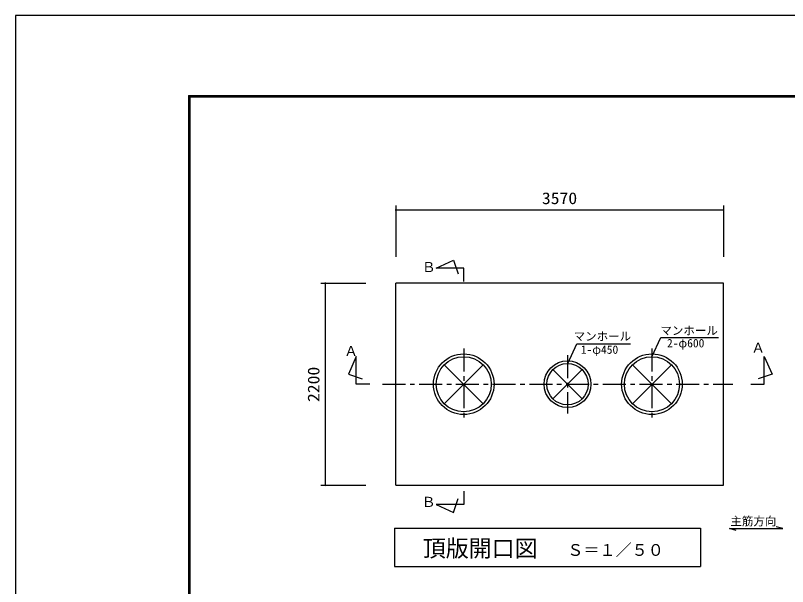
# Model space of a CAD drawing. Units: millimetres, scale not verified. Extents: x -14850 to 14850, y -10500 to 10500.
# Drawn here: x -14850 to -6441, y 4282 to 10500 of the extents above; entities that cross this region are included whole.
import ezdxf
from ezdxf.enums import TextEntityAlignment as Align

# ---------------------------------------------------------------- set-up
doc = ezdxf.new("R2010")
doc.units = ezdxf.units.MM
doc.header["$LTSCALE"] = 50
doc.linetypes.add('CHAIN1', pattern=[8, 5, -1, 1, -1])
for name, color, linetype, lineweight in [('0-0_機器', 2, 'Continuous', 25), ('0-1_空気管', 3, 'Continuous', 25), ('0-2_躯体', 4, 'Continuous', 25), ('0-3_水管', 3, 'Continuous', 25), ('0-5_製作', 5, 'Continuous', 25), ('0-7_図面枠', 7, 'Continuous', 25), ('0-8_Axis_waku', 7, 'Continuous', 25)]:
    doc.layers.add(name, color=color, linetype=linetype, lineweight=lineweight)
doc.styles.add('ＭＳ ゴシック', font='')
doc.styles.get('ＭＳ ゴシック').set_extended_font_data('MS Gothic')

msp = doc.modelspace()

# ---------------------------------------------------------------- linework, layer by layer
at = {"layer": '0-0_機器', "color": 3}
for p, q in [((-9967.9, 7603.53), (-9967.9, 7749.89)), ((-9967.9, 5321.43), (-9967.9, 5175.07)), ((-9967.9, 5175.07), (-10269.39, 5175.07))]:
    msp.add_line(p, q, dxfattribs=at)
at = {"layer": '0-0_機器'}
for p, q in [((-7137.89, 7584.66), (-10707.89, 7584.66)), ((-10707.89, 5384.66), (-10707.89, 7584.66)), ((-7137.89, 5384.66), (-7137.89, 7584.66)), ((-10707.89, 5384.66), (-7137.89, 5384.66))]:
    msp.add_line(p, q, dxfattribs=at)
at = {"layer": '0-0_機器', "color": 3}
for points in [[(-9967.9, 7749.89), (-10269.39, 7749.89), (-10079.06, 7836.41), (-10027.16, 7685.01)], [(-10991.34, 6484.66), (-11137.7, 6484.66), (-11137.7, 6786.16), (-11224.21, 6595.83), (-11072.82, 6543.92)], [(-6842.58, 6484.66), (-6696.22, 6484.66), (-6696.22, 6786.16), (-6609.7, 6595.83), (-6761.1, 6543.93)], [(-10269.39, 5175.07), (-10079.06, 5088.55), (-10027.16, 5239.95)]]:
    msp.add_lwpolyline(points, dxfattribs=at)
at = {"layer": '0-1_空気管', "color": 4}
for p, q in [((-7917.89, 6784.66), (-7820.67, 6994.63)), ((-7820.67, 6994.63), (-7193.39, 6994.63)), ((-8833.91, 6709.63), (-8734.51, 6924.3)), ((-8734.51, 6924.3), (-8150.64, 6924.3))]:
    msp.add_line(p, q, dxfattribs=at)
at = {"layer": '0-1_空気管', "linetype": 'CHAIN1'}
for p, q in [((-9967.89, 6873.28), (-9967.89, 6093.71)), ((-7917.89, 6873.28), (-7917.89, 6093.71)), ((-8837.89, 6800.03), (-8837.89, 6166.96)), ((-10852.76, 6484.66), (-7037.01, 6484.66))]:
    msp.add_line(p, q, dxfattribs=at)
at = {"layer": '0-1_空気管'}
for p, q in [((-10179.78, 6272.77), (-9755.76, 6696.79)), ((-10179.68, 6696.45), (-9755.76, 6272.53)), ((-8996.99, 6643.76), (-8678.79, 6325.57)), ((-8996.99, 6325.56), (-8678.8, 6643.76)), ((-8129.78, 6272.77), (-7705.76, 6696.79)), ((-8129.68, 6696.45), (-7705.76, 6272.53))]:
    msp.add_line(p, q, dxfattribs=at)
for centre, radius in [((-9967.89, 6484.66), 330), ((-7917.89, 6484.66), 330), ((-9967.89, 6484.66), 300), ((-8837.89, 6484.66), 255), ((-7917.89, 6484.66), 300), ((-8837.89, 6484.66), 225)]:
    msp.add_circle(centre, radius, dxfattribs=at)
at = {"layer": '0-2_躯体', "color": 3}
msp.add_lwpolyline([(-7002.13, 4893.74), (-7074.57, 4913.15), (-6491.05, 4913.15), (-6563.5, 4932.56)], dxfattribs=at)
at = {"layer": '0-3_水管'}
for p, q in [((-10722.16, 4916.28), (-7388.83, 4916.28)), ((-7388.83, 4916.28), (-7388.83, 4499.61))]:
    msp.add_line(p, q, dxfattribs=at)
msp.add_lwpolyline([(-10722.16, 4916.28), (-10722.16, 4499.61), (-7388.83, 4499.61)], dxfattribs=at)
at = {"layer": '0-5_製作', "color": 2}
for p, q in [((-10707.89, 8432.05), (-10707.89, 7873.13)), ((-7137.89, 8432.05), (-7137.89, 7873.13)), ((-10707.89, 8382.05), (-7137.89, 8382.05)), ((-11525.48, 7584.66), (-11034.37, 7584.66)), ((-11475.48, 7584.66), (-11475.48, 5384.66)), ((-11525.48, 5384.66), (-11034.37, 5384.66))]:
    msp.add_line(p, q, dxfattribs=at)
at = {"layer": '0-5_製作'}
for points in [[(-10709.15, 8391.97), (-10717.89, 8382.05), (-10710.38, 8391.74)], [(-10709.15, 8391.97), (-10707.89, 8382.05), (-10717.89, 8382.05)], [(-10710.38, 8391.74), (-10717.89, 8382.05), (-10717.87, 8382.68)], [(-10707.89, 8382.05), (-10717.82, 8380.8), (-10717.89, 8382.05)], [(-10710.38, 8391.74), (-10717.87, 8382.68), (-10711.58, 8391.35)], [(-10711.58, 8391.35), (-10717.87, 8382.68), (-10717.72, 8383.92)], [(-10707.89, 8382.05), (-10717.58, 8379.56), (-10717.82, 8380.8)], [(-10711.58, 8391.35), (-10717.72, 8383.92), (-10712.71, 8390.81)], [(-10712.71, 8390.81), (-10717.72, 8383.92), (-10717.41, 8385.14)], [(-10707.89, 8382.05), (-10717.19, 8378.37), (-10717.58, 8379.56)], [(-10712.71, 8390.81), (-10717.41, 8385.14), (-10713.77, 8390.14)], [(-10713.77, 8390.14), (-10717.41, 8385.14), (-10716.94, 8386.31)], [(-10707.89, 8382.05), (-10716.66, 8377.23), (-10717.19, 8378.37)], [(-10713.77, 8390.14), (-10716.94, 8386.31), (-10714.74, 8389.34)], [(-10714.74, 8389.34), (-10716.94, 8386.31), (-10716.34, 8387.41)], [(-10707.89, 8382.05), (-10715.98, 8376.17), (-10716.66, 8377.23)], [(-10714.74, 8389.34), (-10716.34, 8387.41), (-10715.6, 8388.42)], [(-10707.89, 8382.05), (-10715.18, 8375.2), (-10715.98, 8376.17)], [(-10707.89, 8382.05), (-10714.27, 8374.34), (-10715.18, 8375.2)], [(-10707.89, 8382.05), (-10713.25, 8373.61), (-10714.27, 8374.34)], [(-10707.89, 8372.05), (-10713.25, 8373.61), (-10707.89, 8382.05)], [(-10707.89, 8372.05), (-10712.15, 8373), (-10713.25, 8373.61)], [(-10707.89, 8372.05), (-10710.98, 8372.54), (-10712.15, 8373)], [(-10707.89, 8372.05), (-10709.77, 8372.23), (-10710.98, 8372.54)], [(-10707.89, 8372.05), (-10708.52, 8372.07), (-10709.77, 8372.23)], [(-10707.89, 8392.05), (-10707.89, 8382.05), (-10709.15, 8391.97)], [(-10707.27, 8392.03), (-10707.89, 8382.05), (-10707.89, 8392.05)], [(-10706.02, 8391.87), (-10707.89, 8382.05), (-10707.27, 8392.03)], [(-10704.8, 8391.56), (-10707.89, 8382.05), (-10706.02, 8391.87)], [(-10703.64, 8391.1), (-10707.89, 8382.05), (-10704.8, 8391.56)], [(-10702.54, 8390.49), (-10707.89, 8382.05), (-10703.64, 8391.1)], [(-10701.52, 8389.75), (-10707.89, 8382.05), (-10702.54, 8390.49)], [(-10701.52, 8389.75), (-10697.89, 8382.05), (-10707.89, 8382.05)], [(-10697.89, 8382.05), (-10707.89, 8372.05), (-10707.89, 8382.05)], [(-10697.89, 8382.05), (-10706.64, 8372.13), (-10707.89, 8372.05)], [(-10697.89, 8382.05), (-10705.41, 8372.36), (-10706.64, 8372.13)], [(-10697.91, 8381.42), (-10705.41, 8372.36), (-10697.89, 8382.05)], [(-10697.91, 8381.42), (-10704.21, 8372.75), (-10705.41, 8372.36)], [(-10698.07, 8380.18), (-10704.21, 8372.75), (-10697.91, 8381.42)], [(-10698.07, 8380.18), (-10703.08, 8373.29), (-10704.21, 8372.75)], [(-10698.38, 8378.96), (-10703.08, 8373.29), (-10698.07, 8380.18)], [(-10698.38, 8378.96), (-10702.02, 8373.96), (-10703.08, 8373.29)], [(-10698.85, 8377.79), (-10702.02, 8373.96), (-10698.38, 8378.96)], [(-10698.85, 8377.79), (-10701.05, 8374.76), (-10702.02, 8373.96)], [(-10700.6, 8388.89), (-10697.89, 8382.05), (-10701.52, 8389.75)], [(-10699.45, 8376.69), (-10701.05, 8374.76), (-10698.85, 8377.79)], [(-10699.45, 8376.69), (-10700.19, 8375.68), (-10701.05, 8374.76)], [(-10699.8, 8387.93), (-10697.89, 8382.05), (-10700.6, 8388.89)], [(-10699.13, 8386.87), (-10697.89, 8382.05), (-10699.8, 8387.93)], [(-10698.6, 8385.73), (-10697.89, 8382.05), (-10699.13, 8386.87)], [(-10698.21, 8384.54), (-10697.89, 8382.05), (-10698.6, 8385.73)], [(-10697.97, 8383.3), (-10697.89, 8382.05), (-10698.21, 8384.54)], [(-7137.89, 8382.05), (-7147.89, 8382.05), (-7147.87, 8382.68)], [(-7137.89, 8382.05), (-7147.82, 8380.8), (-7147.89, 8382.05)], [(-7137.89, 8392.05), (-7147.87, 8382.68), (-7147.72, 8383.92)], [(-7137.89, 8382.05), (-7147.87, 8382.68), (-7137.89, 8392.05)], [(-7137.89, 8382.05), (-7147.58, 8379.56), (-7147.82, 8380.8)], [(-7137.89, 8392.05), (-7147.72, 8383.92), (-7139.15, 8391.97)], [(-7139.15, 8391.97), (-7147.72, 8383.92), (-7147.41, 8385.14)], [(-7137.89, 8382.05), (-7147.19, 8378.37), (-7147.58, 8379.56)], [(-7139.15, 8391.97), (-7147.41, 8385.14), (-7140.38, 8391.74)], [(-7140.38, 8391.74), (-7147.41, 8385.14), (-7146.94, 8386.31)], [(-7137.89, 8382.05), (-7146.66, 8377.23), (-7147.19, 8378.37)], [(-7140.38, 8391.74), (-7146.94, 8386.31), (-7141.58, 8391.35)], [(-7141.58, 8391.35), (-7146.94, 8386.31), (-7146.34, 8387.41)], [(-7137.89, 8382.05), (-7145.98, 8376.17), (-7146.66, 8377.23)], [(-7141.58, 8391.35), (-7146.34, 8387.41), (-7142.71, 8390.81)], [(-7142.71, 8390.81), (-7146.34, 8387.41), (-7145.6, 8388.42)], [(-7137.89, 8382.05), (-7145.18, 8375.2), (-7145.98, 8376.17)], [(-7142.71, 8390.81), (-7145.6, 8388.42), (-7143.77, 8390.14)], [(-7143.77, 8390.14), (-7145.6, 8388.42), (-7144.74, 8389.34)], [(-7137.89, 8372.05), (-7145.18, 8375.2), (-7137.89, 8382.05)], [(-7137.89, 8372.05), (-7144.27, 8374.34), (-7145.18, 8375.2)], [(-7137.89, 8372.05), (-7143.25, 8373.61), (-7144.27, 8374.34)], [(-7137.89, 8372.05), (-7142.15, 8373), (-7143.25, 8373.61)], [(-7137.89, 8372.05), (-7140.98, 8372.54), (-7142.15, 8373)], [(-7137.89, 8372.05), (-7139.77, 8372.23), (-7140.98, 8372.54)], [(-7137.89, 8372.05), (-7138.52, 8372.07), (-7139.77, 8372.23)], [(-7137.27, 8392.03), (-7137.89, 8382.05), (-7137.89, 8392.05)], [(-7136.02, 8391.87), (-7137.89, 8382.05), (-7137.27, 8392.03)], [(-7134.8, 8391.56), (-7137.89, 8382.05), (-7136.02, 8391.87)], [(-7133.64, 8391.1), (-7137.89, 8382.05), (-7134.8, 8391.56)], [(-7132.54, 8390.49), (-7137.89, 8382.05), (-7133.64, 8391.1)], [(-7131.52, 8389.75), (-7137.89, 8382.05), (-7132.54, 8390.49)], [(-7130.6, 8388.89), (-7137.89, 8382.05), (-7131.52, 8389.75)], [(-7129.8, 8387.93), (-7137.89, 8382.05), (-7130.6, 8388.89)], [(-7129.8, 8387.93), (-7127.89, 8382.05), (-7137.89, 8382.05)], [(-7127.89, 8382.05), (-7137.89, 8372.05), (-7137.89, 8382.05)], [(-7127.91, 8381.42), (-7137.89, 8372.05), (-7127.89, 8382.05)], [(-7128.07, 8380.18), (-7137.89, 8372.05), (-7127.91, 8381.42)], [(-7128.07, 8380.18), (-7136.64, 8372.13), (-7137.89, 8372.05)], [(-7128.38, 8378.96), (-7136.64, 8372.13), (-7128.07, 8380.18)], [(-7128.38, 8378.96), (-7135.41, 8372.36), (-7136.64, 8372.13)], [(-7128.85, 8377.79), (-7135.41, 8372.36), (-7128.38, 8378.96)], [(-7128.85, 8377.79), (-7134.21, 8372.75), (-7135.41, 8372.36)], [(-7129.45, 8376.69), (-7134.21, 8372.75), (-7128.85, 8377.79)], [(-7129.45, 8376.69), (-7133.08, 8373.29), (-7134.21, 8372.75)], [(-7130.19, 8375.68), (-7133.08, 8373.29), (-7129.45, 8376.69)], [(-7130.19, 8375.68), (-7132.02, 8373.96), (-7133.08, 8373.29)], [(-7131.05, 8374.76), (-7132.02, 8373.96), (-7130.19, 8375.68)], [(-7129.13, 8386.87), (-7127.89, 8382.05), (-7129.8, 8387.93)], [(-7128.6, 8385.73), (-7127.89, 8382.05), (-7129.13, 8386.87)], [(-7128.21, 8384.54), (-7127.89, 8382.05), (-7128.6, 8385.73)], [(-7127.97, 8383.3), (-7127.89, 8382.05), (-7128.21, 8384.54)], [(-11479.16, 7593.96), (-11485.48, 7584.66), (-11485.46, 7585.29)], [(-11479.16, 7593.96), (-11475.48, 7584.66), (-11485.48, 7584.66)], [(-11475.48, 7584.66), (-11485.4, 7583.41), (-11485.48, 7584.66)], [(-11479.16, 7593.96), (-11485.46, 7585.29), (-11480.3, 7593.42)], [(-11480.3, 7593.42), (-11485.46, 7585.29), (-11485.3, 7586.54)], [(-11475.48, 7584.66), (-11485.16, 7582.17), (-11485.4, 7583.41)], [(-11480.3, 7593.42), (-11485.3, 7586.54), (-11481.36, 7592.75)], [(-11481.36, 7592.75), (-11485.3, 7586.54), (-11484.99, 7587.75)], [(-11475.48, 7584.66), (-11484.78, 7580.98), (-11485.16, 7582.17)], [(-11481.36, 7592.75), (-11484.99, 7587.75), (-11482.32, 7591.95)], [(-11482.32, 7591.95), (-11484.99, 7587.75), (-11484.53, 7588.92)], [(-11475.48, 7584.66), (-11484.24, 7579.84), (-11484.78, 7580.98)], [(-11482.32, 7591.95), (-11484.53, 7588.92), (-11483.18, 7591.04)], [(-11483.18, 7591.04), (-11484.53, 7588.92), (-11483.92, 7590.02)], [(-11475.48, 7584.66), (-11483.57, 7578.78), (-11484.24, 7579.84)], [(-11475.48, 7584.66), (-11482.77, 7577.82), (-11483.57, 7578.78)], [(-11475.48, 7584.66), (-11481.85, 7576.96), (-11482.77, 7577.82)], [(-11475.48, 7584.66), (-11480.84, 7576.22), (-11481.85, 7576.96)], [(-11475.48, 7574.66), (-11480.84, 7576.22), (-11475.48, 7584.66)], [(-11475.48, 7574.66), (-11479.74, 7575.61), (-11480.84, 7576.22)], [(-11475.48, 7574.66), (-11478.57, 7575.15), (-11479.74, 7575.61)], [(-11477.97, 7594.35), (-11475.48, 7584.66), (-11479.16, 7593.96)], [(-11475.48, 7574.66), (-11477.35, 7574.84), (-11478.57, 7575.15)], [(-11476.73, 7594.58), (-11475.48, 7584.66), (-11477.97, 7594.35)], [(-11475.48, 7574.66), (-11476.11, 7574.68), (-11477.35, 7574.84)], [(-11475.48, 7594.66), (-11475.48, 7584.66), (-11476.73, 7594.58)], [(-11474.85, 7594.64), (-11475.48, 7584.66), (-11475.48, 7594.66)], [(-11473.61, 7594.48), (-11475.48, 7584.66), (-11474.85, 7594.64)], [(-11472.39, 7594.17), (-11475.48, 7584.66), (-11473.61, 7594.48)], [(-11471.22, 7593.71), (-11475.48, 7584.66), (-11472.39, 7594.17)], [(-11470.12, 7593.1), (-11475.48, 7584.66), (-11471.22, 7593.71)], [(-11469.1, 7592.37), (-11475.48, 7584.66), (-11470.12, 7593.1)], [(-11469.1, 7592.37), (-11465.48, 7584.66), (-11475.48, 7584.66)], [(-11465.48, 7584.66), (-11475.48, 7574.66), (-11475.48, 7584.66)], [(-11465.48, 7584.66), (-11474.23, 7574.74), (-11475.48, 7574.66)], [(-11465.48, 7584.66), (-11472.99, 7574.98), (-11474.23, 7574.74)], [(-11465.48, 7584.66), (-11471.8, 7575.36), (-11472.99, 7574.98)], [(-11465.48, 7584.66), (-11470.66, 7575.9), (-11471.8, 7575.36)], [(-11465.5, 7584.03), (-11470.66, 7575.9), (-11465.48, 7584.66)], [(-11465.66, 7582.79), (-11470.66, 7575.9), (-11465.5, 7584.03)], [(-11465.66, 7582.79), (-11469.6, 7576.57), (-11470.66, 7575.9)], [(-11465.97, 7581.57), (-11469.6, 7576.57), (-11465.66, 7582.79)], [(-11465.97, 7581.57), (-11468.63, 7577.37), (-11469.6, 7576.57)], [(-11468.19, 7591.51), (-11465.48, 7584.66), (-11469.1, 7592.37)], [(-11466.43, 7580.4), (-11468.63, 7577.37), (-11465.97, 7581.57)], [(-11466.43, 7580.4), (-11467.77, 7578.29), (-11468.63, 7577.37)], [(-11467.39, 7590.54), (-11465.48, 7584.66), (-11468.19, 7591.51)], [(-11467.04, 7579.3), (-11467.77, 7578.29), (-11466.43, 7580.4)], [(-11466.72, 7589.48), (-11465.48, 7584.66), (-11467.39, 7590.54)], [(-11466.18, 7588.34), (-11465.48, 7584.66), (-11466.72, 7589.48)], [(-11465.79, 7587.15), (-11465.48, 7584.66), (-11466.18, 7588.34)], [(-11465.56, 7585.91), (-11465.48, 7584.66), (-11465.79, 7587.15)], [(-11481.36, 5392.75), (-11485.48, 5384.66), (-11482.32, 5391.95)], [(-11481.36, 5392.75), (-11475.48, 5384.66), (-11485.48, 5384.66)], [(-11482.32, 5391.95), (-11485.48, 5384.66), (-11485.46, 5385.29)], [(-11475.48, 5384.66), (-11485.4, 5383.41), (-11485.48, 5384.66)], [(-11482.32, 5391.95), (-11485.46, 5385.29), (-11483.18, 5391.04)], [(-11483.18, 5391.04), (-11485.46, 5385.29), (-11485.3, 5386.54)], [(-11475.48, 5384.66), (-11485.16, 5382.18), (-11485.4, 5383.41)], [(-11483.18, 5391.04), (-11485.3, 5386.54), (-11483.92, 5390.02)], [(-11483.92, 5390.02), (-11485.3, 5386.54), (-11484.99, 5387.75)], [(-11475.48, 5384.66), (-11484.78, 5380.98), (-11485.16, 5382.18)], [(-11483.92, 5390.02), (-11484.99, 5387.75), (-11484.53, 5388.92)], [(-11475.48, 5384.66), (-11484.24, 5379.84), (-11484.78, 5380.98)], [(-11475.48, 5384.66), (-11483.57, 5378.78), (-11484.24, 5379.84)], [(-11475.48, 5384.66), (-11482.77, 5377.82), (-11483.57, 5378.78)], [(-11475.48, 5384.66), (-11481.85, 5376.96), (-11482.77, 5377.82)], [(-11475.48, 5384.66), (-11480.84, 5376.22), (-11481.85, 5376.96)], [(-11480.3, 5393.43), (-11475.48, 5384.66), (-11481.36, 5392.75)], [(-11475.48, 5384.66), (-11479.74, 5375.61), (-11480.84, 5376.22)], [(-11479.16, 5393.96), (-11475.48, 5384.66), (-11480.3, 5393.43)], [(-11475.48, 5384.66), (-11478.57, 5375.15), (-11479.74, 5375.61)], [(-11477.97, 5394.35), (-11475.48, 5384.66), (-11479.16, 5393.96)], [(-11475.48, 5374.66), (-11478.57, 5375.15), (-11475.48, 5384.66)], [(-11476.73, 5394.58), (-11475.48, 5384.66), (-11477.97, 5394.35)], [(-11475.48, 5394.66), (-11475.48, 5384.66), (-11476.73, 5394.58)], [(-11474.85, 5394.64), (-11475.48, 5384.66), (-11475.48, 5394.66)], [(-11473.61, 5394.48), (-11475.48, 5384.66), (-11474.85, 5394.64)], [(-11472.39, 5394.17), (-11475.48, 5384.66), (-11473.61, 5394.48)], [(-11471.22, 5393.71), (-11475.48, 5384.66), (-11472.39, 5394.17)], [(-11471.22, 5393.71), (-11465.48, 5384.66), (-11475.48, 5384.66)], [(-11465.48, 5384.66), (-11475.48, 5374.66), (-11475.48, 5384.66)], [(-11465.48, 5384.66), (-11474.23, 5374.74), (-11475.48, 5374.66)], [(-11465.48, 5384.66), (-11472.99, 5374.98), (-11474.23, 5374.74)], [(-11465.48, 5384.66), (-11471.8, 5375.36), (-11472.99, 5374.98)], [(-11465.48, 5384.66), (-11470.66, 5375.9), (-11471.8, 5375.36)], [(-11470.12, 5393.11), (-11465.48, 5384.66), (-11471.22, 5393.71)], [(-11465.48, 5384.66), (-11469.6, 5376.57), (-11470.66, 5375.9)], [(-11469.1, 5392.37), (-11465.48, 5384.66), (-11470.12, 5393.11)], [(-11465.48, 5384.66), (-11468.63, 5377.37), (-11469.6, 5376.57)], [(-11468.19, 5391.51), (-11465.48, 5384.66), (-11469.1, 5392.37)], [(-11465.5, 5384.03), (-11468.63, 5377.37), (-11465.48, 5384.66)], [(-11465.5, 5384.03), (-11467.77, 5378.29), (-11468.63, 5377.37)], [(-11467.39, 5390.54), (-11465.48, 5384.66), (-11468.19, 5391.51)], [(-11465.66, 5382.79), (-11467.77, 5378.29), (-11465.5, 5384.03)], [(-11465.66, 5382.79), (-11467.04, 5379.3), (-11467.77, 5378.29)], [(-11466.72, 5389.48), (-11465.48, 5384.66), (-11467.39, 5390.54)], [(-11465.97, 5381.57), (-11467.04, 5379.3), (-11465.66, 5382.79)], [(-11466.18, 5388.34), (-11465.48, 5384.66), (-11466.72, 5389.48)], [(-11465.79, 5387.15), (-11465.48, 5384.66), (-11466.18, 5388.34)], [(-11465.56, 5385.92), (-11465.48, 5384.66), (-11465.79, 5387.15)], [(-11475.48, 5374.66), (-11477.35, 5374.84), (-11478.57, 5375.15)], [(-11475.48, 5374.66), (-11476.11, 5374.68), (-11477.35, 5374.84)], [(-11465.97, 5381.57), (-11466.43, 5380.4), (-11467.04, 5379.3)]]:
    msp.add_solid(points, dxfattribs=at)
at = {"layer": '0-7_図面枠'}
msp.add_lwpolyline([(-14850, -10500), (14850, -10500), (14850, 10500), (-14850, 10500)], close=True, dxfattribs=at)
at = {"layer": '0-8_Axis_waku'}
for p, q in [((-12964, 9629), (14014, 9629)), ((-12964, 9629), (-12964, -9679.01)), ((-12963, 9628), (14013, 9628)), ((-12963, 9628), (-12963, -9678.01)), ((-12962, 9627), (14012, 9627)), ((-12962, 9627), (-12962, -9677.01)), ((-12961, 9626), (14011, 9626)), ((-12961, 9626), (-12961, -9676.01)), ((-12960, 9625), (14010, 9625)), ((-12960, 9625), (-12960, -9675.01)), ((-12959, 9624), (14009, 9624)), ((-12959, 9624), (-12959, -9674.01)), ((-12958, 9623), (14008, 9623)), ((-12958, 9623), (-12958, -9673.01)), ((-12957, 9622), (14007, 9622)), ((-12957, 9622), (-12957, -9672.01)), ((-12956, 9621), (14006, 9621)), ((-12956, 9621), (-12956, -9671.01)), ((-12955, 9620), (14005, 9620)), ((-12955, 9620), (-12955, -9670.01)), ((-12954, 9619), (14004, 9619)), ((-12954, 9619), (-12954, -9669.01)), ((-12953, 9618), (14003, 9618)), ((-12953, 9618), (-12953, -9668.01)), ((-12952, 9617), (14002, 9617)), ((-12952, 9617), (-12952, -9667.01)), ((-12951, 9616), (14001, 9616)), ((-12951, 9616), (-12951, -9666.01)), ((-12950, 9615), (14000, 9615)), ((-12950, 9615), (-12950, -9665))]:
    msp.add_line(p, q, dxfattribs=at)

# ---------------------------------------------------------------- texts
at = {"layer": '0-0_機器', "color": 4, "style": 'ＭＳ ゴシック'}
for s, p in [('Ｂ', (-10423.52, 7672.65)), ('Ａ', (-11269.87, 6757.81)), ('Ａ', (-6836.18, 6793.56)), ('Ｂ', (-10424.74, 5115.56))]:
    msp.add_text(s, height=110, dxfattribs=at).set_placement(p, align=Align.BOTTOM_LEFT)
at = {"layer": '0-1_空気管', "color": 4, "style": 'ＭＳ ゴシック'}
for s, p in [('マンホール', (-7826.28, 6994.71)), ('マンホール', (-8770.52, 6932.37)), ('1-φ450', (-8692.42, 6788.19)), ('2-φ600', (-7754.19, 6858.53))]:
    msp.add_text(s, height=91.79, dxfattribs=at).set_placement(p, align=Align.BOTTOM_LEFT)
at = {"layer": '0-2_躯体', "style": 'ＭＳ ゴシック'}
msp.add_text('主筋方向', height=91.79, dxfattribs=at).set_placement((-7064.28, 4919.58), align=Align.BOTTOM_LEFT)
at = {"layer": '0-3_水管', "color": 4, "style": 'ＭＳ ゴシック'}
for s, height, p in [('頂版開口図', 183.3, (-10413.26, 4550.78)), ('Ｓ＝１／５０', 128.4, (-8839.72, 4577.4))]:
    msp.add_text(s, height=height, dxfattribs=at).set_placement(p, align=Align.BOTTOM_LEFT)
at = {"layer": '0-5_製作', "color": 4, "style": 'ＭＳ ゴシック', "width": 1.1}
msp.add_text('3570', height=128.4, dxfattribs=at).set_placement((-9116.64, 8407.05), align=Align.BOTTOM_LEFT)
msp.add_text('2200', height=128.4, rotation=90, dxfattribs=at).set_placement((-11500.48, 6290.91), align=Align.BOTTOM_LEFT)

doc.saveas('drawing.dxf')
